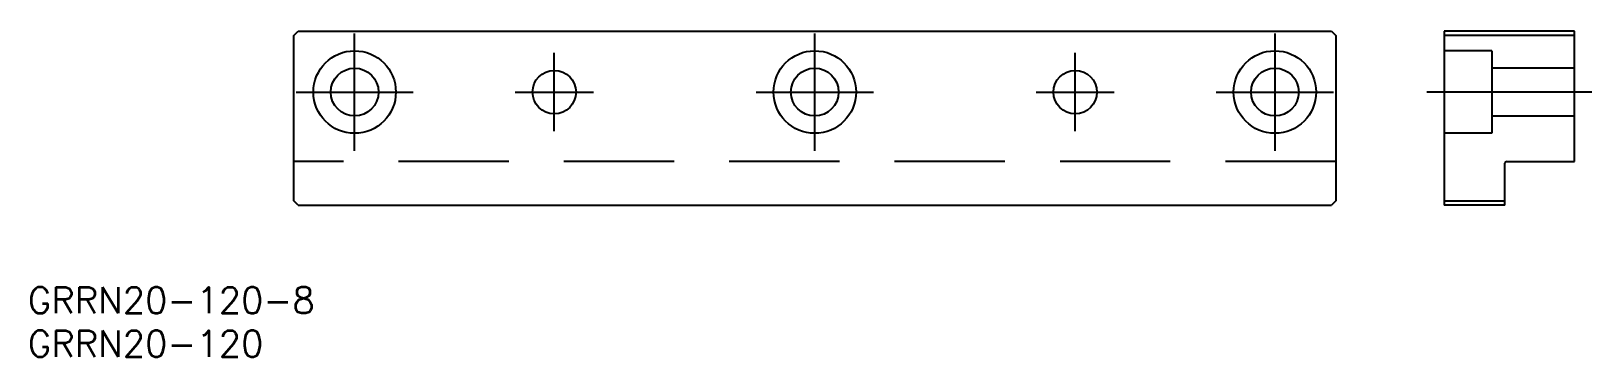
# Model space of a CAD drawing. Extents: x -90 to 90, y -17 to 20.
import ezdxf

# ---------------------------------------------------------------- set-up
doc = ezdxf.new("R2010")
doc.units = 0
doc.linetypes.add('CENTER', pattern=[50.8, 31.75, -6.35, 6.35, -6.35])
doc.linetypes.add('DASHED', pattern=[19.05, 12.7, -6.35])
doc.layers.get('0').update_dxf_attribs({"linetype": 'CONTINUOUS'})
doc.layers.add('CENTER', color=1, linetype='CENTER')
doc.styles.get("Standard").update_dxf_attribs({"font": 'txt.shx', "height": 3, "bigfont": 'bigfont.shx'})

msp = doc.modelspace()

# ---------------------------------------------------------------- linework, layer by layer
at = {"color": 7, "linetype": 'CONTINUOUS'}
for p, q in [((-60, 19.5), (-59.5, 20)), ((-59.5, 20), (59.5, 20)), ((59.5, 20), (60, 19.5)), ((72.5, 20), (72.5, 0)), ((87.5, 20), (72.5, 20)), ((87.5, 5), (87.5, 20)), ((-60, 0.5), (-60, 19.5)), ((60, 19.5), (60, 0.5)), ((87.5, 19.5), (72.5, 19.5)), ((79.5, 0), (79.5, 4.8)), ((79.7, 5), (87.5, 5)), ((-59.5, 0), (-60, 0.5)), ((-59.5, 0), (59.5, 0)), ((60, 0.5), (59.5, 0)), ((72.5, 0.5), (79.5, 0.5)), ((79.5, 0), (72.5, 0))]:
    msp.add_line(p, q, dxfattribs=at)
at = {"color": 3, "linetype": 'DASHED'}
for p, q in [((78, 17.75), (72.5, 17.75)), ((78, 17.75), (78, 8.25)), ((87.5, 15.75), (78, 15.75)), ((78, 10.25), (87.5, 10.25)), ((78, 8.25), (72.5, 8.25)), ((60, 5), (-60, 5))]:
    msp.add_line(p, q, dxfattribs=at)
at = {"color": 7, "linetype": 'CONTINUOUS'}
for centre, radius in [((-53, 13), 4.75), ((0, 13), 4.75), ((53, 13), 4.75), ((-53, 13), 2.75), ((-30, 13), 2.5), ((0, 13), 2.75), ((30, 13), 2.5), ((53, 13), 2.75)]:
    msp.add_circle(centre, radius, dxfattribs=at)
msp.add_arc((79.7, 4.8), 0.2, 90, 180, dxfattribs=at)
at = {"layer": 'CENTER', "color": 1, "linetype": 'CENTER'}
for p, q in [((-53, 6.25), (-53, 19.75)), ((0, 6.25), (0, 19.75)), ((53, 19.75), (53, 6.25)), ((-30, 8.5), (-30, 17.5)), ((30, 8.5), (30, 17.5)), ((-59.75, 13), (-46.25, 13)), ((-34.5, 13), (-25.5, 13)), ((-6.75, 13), (6.75, 13)), ((25.5, 13), (34.5, 13)), ((46.25, 13), (59.75, 13)), ((89.5, 13), (70.5, 13))]:
    msp.add_line(p, q, dxfattribs=at)

# ---------------------------------------------------------------- texts
at = {"color": 7, "linetype": 'CONTINUOUS'}
for s, p in [('GRRN20-120-8', (-90.64, -12.46)), ('GRRN20-120', (-90.64, -17.46))]:
    msp.add_text(s, height=3, dxfattribs=at).set_placement(p)

doc.saveas('drawing.dxf')
